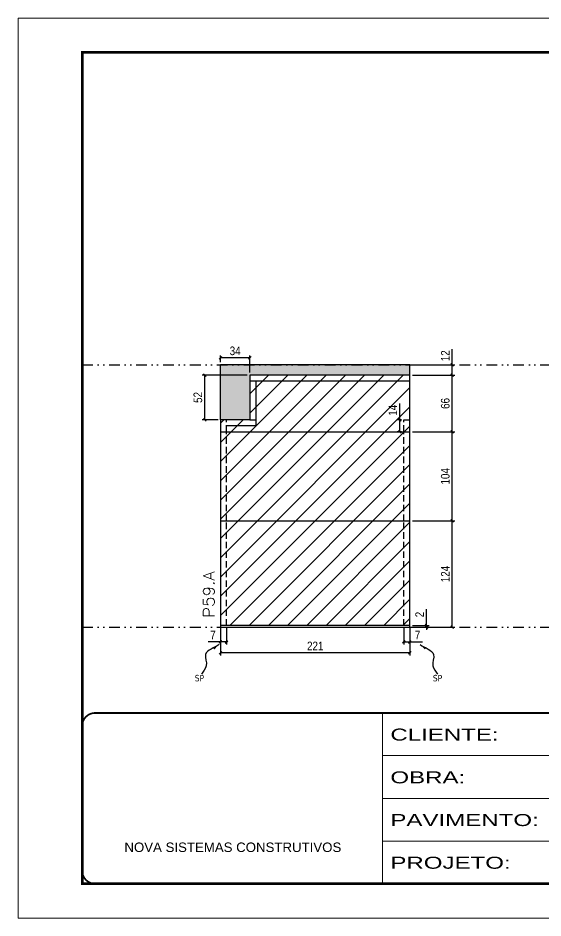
# Model space of a CAD drawing. Extents: x 14400 to 27878, y -21631 to 6985.
# Drawn here: x 16012 to 16625, y 3638 to 4688 of the extents above; entities that cross this region are included whole.
import ezdxf

# ---------------------------------------------------------------- set-up
doc = ezdxf.new("R2010")
doc.units = 0
for name, pattern in [('CONTINUO', [0]), ('DASHED', [0.75, 0.5, -0.25]), ('DIVIDE2', [0.625, 0.25, -0.125, 0, -0.125, 0, -0.125]), ('HIDDEN', [0.375, 0.25, -0.125])]:
    doc.linetypes.add(name, pattern=pattern)
for name, color, linetype in [('COTA', 241, 'Continuous'), ('Nível', 160, 'Continuous'), ('Painéis', 200, 'Continuous'), ('SARR_2.2x7', 40, 'Continuous'), ('Sarrafo de Pressão', 42, 'HIDDEN'), ('texto', 7, 'Continuous')]:
    doc.layers.add(name, color=color, linetype=linetype)
for name, color, linetype, lineweight in [('Folhas', 255, 'Continuous', 9), ('Hachura', 251, 'Continuous', 9), ('SARRAFO DE PRESSAO', 251, 'DASHED', 9), ('Texto Seção', 7, 'Continuous', 15)]:
    doc.layers.add(name, color=color, linetype=linetype, lineweight=lineweight)
doc.styles.add('ARIAL', font='arial.ttf')
doc.styles.add('COTA TECNICA', font='techl___.ttf', dxfattribs={"height": 10})
doc.styles.add('COTA TECNICA-50', font='techl___.ttf', dxfattribs={"height": 10})
doc.styles.add('REGUA-120', font='ROMANS.shx', dxfattribs={"height": 15})
doc.styles.get("Standard").update_dxf_attribs({"font": 'arial.ttf'})
doc.styles.add('Tecnologia', font='')
doc.styles.get('Tecnologia').set_extended_font_data('Forgotten Futurist')
doc.dimstyles.new('COTA PAINEL-50', dxfattribs={"dimtxt": 10, "dimasz": 3, "dimexe": 3, "dimexo": 3, "dimgap": 3, "dimtad": 1, "dimdec": 1, "dimzin": 12, "dimdsep": 46, "dimtxsty": 'COTA TECNICA-50', "dimblk1": 'OBLIQUE', "dimblk2": 'OBLIQUE', "dimsah": 1, "dimcen": 0.9, "dimclrd": 4, "dimclre": 4, "dimclrt": 240, "dimadec": 1, "dimazin": 3, "dimtfac": 1, "dimtdec": 1, "dimtmove": 0, "dimatfit": 3, "dimfxl": 1, "dimtolj": 1, "dimtzin": 12, "dimarcsym": 0})
doc.dimstyles.new('PAINEL', dxfattribs={"dimtxt": 10, "dimasz": 3, "dimexe": 3, "dimexo": 3, "dimgap": 3, "dimtad": 1, "dimdec": 1, "dimzin": 12, "dimdsep": 46, "dimtxsty": 'COTA TECNICA', "dimblk1": 'OBLIQUE', "dimblk2": 'OBLIQUE', "dimsah": 1, "dimcen": 0.9, "dimclrd": 4, "dimclre": 4, "dimclrt": 240, "dimadec": 1, "dimazin": 3, "dimtfac": 1, "dimtdec": 1, "dimtmove": 0, "dimatfit": 3, "dimfxl": 1, "dimtolj": 1, "dimtzin": 12, "dimarcsym": 0})
doc.dimstyles.get("Standard").update_dxf_attribs({"dimtxt": 0.18, "dimasz": 0.18, "dimexe": 0.18, "dimexo": 0.0625, "dimgap": 0.09, "dimtad": 0, "dimtih": 1, "dimtoh": 1, "dimdec": 4, "dimzin": 0, "dimdsep": 46, "dimtxsty": 'Standard', "dimcen": 0.09, "dimadec": 0, "dimazin": 0, "dimtfac": 1, "dimtdec": 4, "dimtofl": 0, "dimtmove": 0, "dimatfit": 3, "dimfxl": 1, "dimtolj": 1, "dimtzin": 0, "dimarcsym": 0})

# ---------------------------------------------------------------- blocks, each defined once
blk = doc.blocks.new('9999999999')
at = {"color": 30, "linetype": 'CONTINUO'}
for p, q in [((98564.6, 34230.2), (98564.6, 34429.4)), ((98564.6, 34379.6), (99584, 34379.6)), ((98564.6, 34329.8), (99488, 34329.8)), ((98564.6, 34280), (99488, 34280))]:
    blk.add_line(p, q, dxfattribs=at)
at = {"color": 30, "linetype": 'CONTINUO', "const_width": 2}
blk.add_lwpolyline([(99584, 34230.2), (99584, 34414.4, 0.414214), (99569, 34429.4), (98229, 34429.4, 0.414214), (98214, 34414.4), (98214, 34245.2, 0.414214), (98229, 34230.2), (99584, 34230.2)], format="xyb", dxfattribs=at)
at = {"layer": 'Folhas'}
blk.add_lwpolyline([(98139, 34190.2), (99624, 34190.2), (99624, 35240.2), (98139, 35240.2)], close=True, dxfattribs=at)
at = {"layer": 'Folhas', "color": 30, "const_width": 3}
blk.add_lwpolyline([(98214, 34230.2), (99584, 34230.2), (99584, 35200.2), (98214, 35200.2)], close=True, dxfattribs=at)
at = {"color": 7, "linetype": 'Continuous', "ltscale": 5, "style": 'ARIAL'}
blk.add_text('NOVA SISTEMAS CONSTRUTIVOS', height=11.059, dxfattribs=at).set_placement((98263.2, 34267.2))
at = {"layer": 'Folhas', "color": 7, "style": 'Tecnologia', "width": 1.5}
for s, p in [('CLIENTE:', (98573.7, 34397.2)), ('OBRA:', (98573.7, 34347.3)), ('PAVIMENTO:', (98573.7, 34297.5)), ('PROJETO:', (98573.7, 34247.7))]:
    blk.add_text(s, height=14, dxfattribs=at).set_placement(p)
blk = doc.blocks.new('_Oblique')
at = {"color": 0, "linetype": 'ByBlock', "lineweight": -2}
blk.add_line((-0.5, -0.5), (0.5, 0.5), dxfattribs=at)
blk = doc.blocks.new('*D1980')
at = {"layer": 'COTA', "color": 4, "lineweight": -2, "transparency": 16777216}
for p, q in [((16248.5, 3975.9), (16248.5, 3944)), ((16469.5, 3975.9), (16469.5, 3944)), ((16469.5, 3947), (16248.5, 3947))]:
    blk.add_line(p, q, dxfattribs=at)
at = {"layer": 'Defpoints', "color": 0, "transparency": 16777216}
for p in [(16248.5, 3978.9), (16469.5, 3978.9), (16248.5, 3947)]:
    blk.add_point(p, dxfattribs=at)
at = {"layer": 'COTA', "color": 4, "lineweight": -2, "transparency": 16777216, "xscale": 3, "yscale": 3, "zscale": 3, "rotation": 180}
blk.add_blockref('_Oblique', (16248.5, 3947), dxfattribs=at)
at = {"layer": 'COTA', "color": 4, "lineweight": -2, "transparency": 16777216, "xscale": 3, "yscale": 3, "zscale": 3}
blk.add_blockref('_Oblique', (16469.5, 3947), dxfattribs=at)
at = {"layer": 'COTA', "color": 240, "transparency": 16777216, "insert": (16359, 3955), "char_height": 10, "attachment_point": 5, "style": 'COTA TECNICA'}
blk.add_mtext('\\A1;221', dxfattribs=at)
blk = doc.blocks.new('*D1981')
at = {"layer": 'COTA', "color": 4, "lineweight": -2, "transparency": 16777216}
for p, q in [((16462.5, 3975.9), (16462.5, 3956.6)), ((16469.5, 3973.9), (16469.5, 3956.6)), ((16462.5, 3959.6), (16469.5, 3959.6)), ((16469.5, 3959.6), (16484.2, 3959.6))]:
    blk.add_line(p, q, dxfattribs=at)
at = {"layer": 'Defpoints', "color": 0, "transparency": 16777216}
for p in [(16462.5, 3978.9), (16469.5, 3976.9), (16469.5, 3959.6)]:
    blk.add_point(p, dxfattribs=at)
at = {"layer": 'COTA', "color": 4, "lineweight": -2, "transparency": 16777216, "xscale": 3, "yscale": 3, "zscale": 3, "rotation": 180}
blk.add_blockref('_Oblique', (16462.5, 3959.6), dxfattribs=at)
at = {"layer": 'COTA', "color": 4, "lineweight": -2, "transparency": 16777216, "xscale": 3, "yscale": 3, "zscale": 3}
blk.add_blockref('_Oblique', (16469.5, 3959.6), dxfattribs=at)
at = {"layer": 'COTA', "color": 240, "transparency": 16777216, "insert": (16478.4, 3967.7), "char_height": 10, "attachment_point": 5, "style": 'COTA TECNICA-50'}
blk.add_mtext('\\A1;7', dxfattribs=at)
blk = doc.blocks.new('*D1982')
at = {"layer": 'COTA', "color": 4, "lineweight": -2, "transparency": 16777216}
for p, q in [((16248.5, 3973.9), (16248.5, 3956.6)), ((16255.5, 3975.9), (16255.5, 3956.6)), ((16248.5, 3959.6), (16233.8, 3959.6)), ((16255.5, 3959.6), (16248.5, 3959.6))]:
    blk.add_line(p, q, dxfattribs=at)
at = {"layer": 'Defpoints', "color": 0, "transparency": 16777216}
for p in [(16248.5, 3976.9), (16255.5, 3978.9), (16248.5, 3959.6)]:
    blk.add_point(p, dxfattribs=at)
at = {"layer": 'COTA', "color": 4, "lineweight": -2, "transparency": 16777216, "xscale": 3, "yscale": 3, "zscale": 3, "rotation": 180}
blk.add_blockref('_Oblique', (16248.5, 3959.6), dxfattribs=at)
at = {"layer": 'COTA', "color": 4, "lineweight": -2, "transparency": 16777216, "xscale": 3, "yscale": 3, "zscale": 3}
blk.add_blockref('_Oblique', (16255.5, 3959.6), dxfattribs=at)
at = {"layer": 'COTA', "color": 240, "transparency": 16777216, "insert": (16239.6, 3967.7), "char_height": 10, "attachment_point": 5, "style": 'COTA TECNICA-50'}
blk.add_mtext('\\A1;7', dxfattribs=at)
blk = doc.blocks.new('*D1983')
at = {"layer": 'COTA', "color": 4, "lineweight": -2, "transparency": 16777216}
for p, q in [((16488.8, 3978.9), (16488.8, 3997.7)), ((16472.5, 3978.9), (16491.8, 3978.9)), ((16472.5, 3976.9), (16491.8, 3976.9)), ((16488.8, 3976.9), (16488.8, 3978.9)), ((16488.8, 3976.9), (16488.8, 3973.9))]:
    blk.add_line(p, q, dxfattribs=at)
at = {"layer": 'Defpoints', "color": 0, "transparency": 16777216}
for p in [(16469.5, 3978.9), (16469.5, 3976.9), (16488.8, 3976.9)]:
    blk.add_point(p, dxfattribs=at)
at = {"layer": 'COTA', "color": 4, "lineweight": -2, "transparency": 16777216, "xscale": 3, "yscale": 3, "zscale": 3}
for p, rotation in [((16488.8, 3978.9), 270), ((16488.8, 3976.9), 90)]:
    blk.add_blockref('_Oblique', p, dxfattribs=dict(at, rotation=rotation))
at = {"layer": 'COTA', "color": 240, "transparency": 16777216, "insert": (16480.8, 3991.6), "char_height": 10, "attachment_point": 5, "rotation": 90, "style": 'COTA TECNICA-50'}
blk.add_mtext('\\A1;2', dxfattribs=at)
blk = doc.blocks.new('*D1984')
at = {"layer": 'COTA', "color": 4, "lineweight": -2, "transparency": 16777216}
for p, q in [((16472.5, 4270.9), (16521.9, 4270.9)), ((16518.9, 4204.9), (16518.9, 4270.9)), ((16472.5, 4204.9), (16521.9, 4204.9))]:
    blk.add_line(p, q, dxfattribs=at)
at = {"layer": 'Defpoints', "color": 0, "transparency": 16777216}
for p in [(16469.5, 4270.9), (16518.9, 4270.9), (16469.5, 4204.9)]:
    blk.add_point(p, dxfattribs=at)
at = {"layer": 'COTA', "color": 4, "lineweight": -2, "transparency": 16777216, "xscale": 3, "yscale": 3, "zscale": 3}
for p, rotation in [((16518.9, 4270.9), 90), ((16518.9, 4204.9), 270)]:
    blk.add_blockref('_Oblique', p, dxfattribs=dict(at, rotation=rotation))
at = {"layer": 'COTA', "color": 240, "transparency": 16777216, "insert": (16510.8, 4237.9), "char_height": 10, "attachment_point": 5, "rotation": 90, "style": 'COTA TECNICA-50'}
blk.add_mtext('\\A1;66', dxfattribs=at)
blk = doc.blocks.new('*D1993')
at = {"layer": 'COTA', "color": 4, "linetype": 'ByBlock', "lineweight": -2, "transparency": 16777216}
for p, q in [((16472.5, 4100.9), (16521.9, 4100.9)), ((16518.9, 3976.9), (16518.9, 4100.9)), ((16472.5, 3976.9), (16521.9, 3976.9))]:
    blk.add_line(p, q, dxfattribs=at)
at = {"layer": 'Defpoints', "color": 0, "linetype": 'ByBlock', "transparency": 16777216}
for p in [(16469.5, 4100.9), (16518.9, 4100.9), (16469.5, 3976.9)]:
    blk.add_point(p, dxfattribs=at)
at = {"layer": 'COTA', "color": 4, "linetype": 'ByBlock', "lineweight": -2, "transparency": 16777216, "xscale": 3, "yscale": 3, "zscale": 3}
for p, rotation in [((16518.9, 4100.9), 90), ((16518.9, 3976.9), 270)]:
    blk.add_blockref('_Oblique', p, dxfattribs=dict(at, rotation=rotation))
at = {"layer": 'COTA', "color": 240, "linetype": 'ByBlock', "transparency": 16777216, "insert": (16510.8, 4038.9), "char_height": 10, "attachment_point": 5, "rotation": 90, "style": 'COTA TECNICA'}
blk.add_mtext('\\A1;124', dxfattribs=at)
blk = doc.blocks.new('*D1994')
at = {"layer": 'COTA', "color": 4, "linetype": 'ByBlock', "lineweight": -2, "transparency": 16777216}
for p, q in [((16472.5, 4100.9), (16521.9, 4100.9)), ((16518.9, 3976.9), (16518.9, 4100.9)), ((16472.5, 3976.9), (16521.9, 3976.9))]:
    blk.add_line(p, q, dxfattribs=at)
at = {"layer": 'Defpoints', "color": 0, "linetype": 'ByBlock', "transparency": 16777216}
for p in [(16469.5, 4100.9), (16518.9, 4100.9), (16469.5, 3976.9)]:
    blk.add_point(p, dxfattribs=at)
at = {"layer": 'COTA', "color": 4, "linetype": 'ByBlock', "lineweight": -2, "transparency": 16777216, "xscale": 3, "yscale": 3, "zscale": 3}
for p, rotation in [((16518.9, 4100.9), 90), ((16518.9, 3976.9), 270)]:
    blk.add_blockref('_Oblique', p, dxfattribs=dict(at, rotation=rotation))
at = {"layer": 'COTA', "color": 240, "linetype": 'ByBlock', "transparency": 16777216, "insert": (16510.8, 4038.9), "char_height": 10, "attachment_point": 5, "rotation": 90, "style": 'COTA TECNICA'}
blk.add_mtext('\\A1;124', dxfattribs=at)
blk = doc.blocks.new('*D1999')
at = {"layer": 'COTA', "color": 4, "lineweight": -2, "transparency": 16777216}
for p, q in [((16518.9, 4282.9), (16518.9, 4301.2)), ((16472.5, 4282.9), (16521.9, 4282.9)), ((16518.9, 4270.9), (16518.9, 4282.9)), ((16472.5, 4270.9), (16521.9, 4270.9))]:
    blk.add_line(p, q, dxfattribs=at)
at = {"layer": 'Defpoints', "color": 0, "transparency": 16777216}
for p in [(16469.5, 4282.9), (16518.9, 4282.9), (16469.5, 4270.9)]:
    blk.add_point(p, dxfattribs=at)
at = {"layer": 'COTA', "color": 4, "lineweight": -2, "transparency": 16777216, "xscale": 3, "yscale": 3, "zscale": 3}
for p, rotation in [((16518.9, 4282.9), 90), ((16518.9, 4270.9), 270)]:
    blk.add_blockref('_Oblique', p, dxfattribs=dict(at, rotation=rotation))
at = {"layer": 'COTA', "color": 240, "transparency": 16777216, "insert": (16510.8, 4293.5), "char_height": 10, "attachment_point": 5, "rotation": 90, "style": 'COTA TECNICA'}
blk.add_mtext('\\A1;12', dxfattribs=at)
blk = doc.blocks.new('*D2000')
at = {"layer": 'COTA', "color": 4, "lineweight": -2, "transparency": 16777216}
for p, q in [((16248.5, 4285.9), (16248.5, 4294)), ((16282.5, 4291), (16248.5, 4291)), ((16282.5, 4273.9), (16282.5, 4294))]:
    blk.add_line(p, q, dxfattribs=at)
at = {"layer": 'Defpoints', "color": 0, "transparency": 16777216}
for p in [(16248.5, 4291), (16248.5, 4282.9), (16282.5, 4270.9)]:
    blk.add_point(p, dxfattribs=at)
at = {"layer": 'COTA', "color": 4, "lineweight": -2, "transparency": 16777216, "xscale": 3, "yscale": 3, "zscale": 3, "rotation": 180}
blk.add_blockref('_Oblique', (16248.5, 4291), dxfattribs=at)
at = {"layer": 'COTA', "color": 4, "lineweight": -2, "transparency": 16777216, "xscale": 3, "yscale": 3, "zscale": 3}
blk.add_blockref('_Oblique', (16282.5, 4291), dxfattribs=at)
at = {"layer": 'COTA', "color": 240, "transparency": 16777216, "insert": (16265.5, 4299.2), "char_height": 10, "attachment_point": 5, "style": 'COTA TECNICA'}
blk.add_mtext('\\A1;34', dxfattribs=at)
blk = doc.blocks.new('*D2001')
at = {"layer": 'COTA', "color": 4, "lineweight": -2, "transparency": 16777216}
for p, q in [((16279.5, 4270.9), (16227.1, 4270.9)), ((16230.1, 4218.9), (16230.1, 4270.9)), ((16245.5, 4218.9), (16227.1, 4218.9))]:
    blk.add_line(p, q, dxfattribs=at)
at = {"layer": 'Defpoints', "color": 0, "transparency": 16777216}
for p in [(16230.1, 4270.9), (16282.5, 4270.9), (16248.5, 4218.9)]:
    blk.add_point(p, dxfattribs=at)
at = {"layer": 'COTA', "color": 4, "lineweight": -2, "transparency": 16777216, "xscale": 3, "yscale": 3, "zscale": 3}
for p, rotation in [((16230.1, 4270.9), 90), ((16230.1, 4218.9), 270)]:
    blk.add_blockref('_Oblique', p, dxfattribs=dict(at, rotation=rotation))
at = {"layer": 'COTA', "color": 240, "transparency": 16777216, "insert": (16222, 4244.9), "char_height": 10, "attachment_point": 5, "rotation": 90, "style": 'COTA TECNICA'}
blk.add_mtext('\\A1;52', dxfattribs=at)
blk = doc.blocks.new('*D2182')
at = {"layer": 'COTA', "color": 4, "lineweight": -2, "transparency": 16777216}
for p, q in [((16472.5, 4204.9), (16521.9, 4204.9)), ((16518.9, 4100.9), (16518.9, 4204.9)), ((16472.5, 4100.9), (16521.9, 4100.9))]:
    blk.add_line(p, q, dxfattribs=at)
at = {"layer": 'Defpoints', "color": 0, "transparency": 16777216}
for p in [(16469.5, 4204.9), (16518.9, 4204.9), (16469.5, 4100.9)]:
    blk.add_point(p, dxfattribs=at)
at = {"layer": 'COTA', "color": 4, "lineweight": -2, "transparency": 16777216, "xscale": 3, "yscale": 3, "zscale": 3}
for p, rotation in [((16518.9, 4204.9), 90), ((16518.9, 4100.9), 270)]:
    blk.add_blockref('_Oblique', p, dxfattribs=dict(at, rotation=rotation))
at = {"layer": 'COTA', "color": 240, "transparency": 16777216, "insert": (16510.8, 4152.9), "char_height": 10, "attachment_point": 5, "rotation": 90, "style": 'COTA TECNICA'}
blk.add_mtext('\\A1;104', dxfattribs=at)
blk = doc.blocks.new('*D2183')
at = {"layer": 'COTA', "color": 4, "lineweight": -2, "transparency": 16777216}
for p, q in [((16457.7, 4218.9), (16457.7, 4238)), ((16459.5, 4218.9), (16454.7, 4218.9)), ((16457.7, 4204.9), (16457.7, 4218.9)), ((16459.5, 4204.9), (16454.7, 4204.9))]:
    blk.add_line(p, q, dxfattribs=at)
at = {"layer": 'Defpoints', "color": 0, "transparency": 16777216}
for p in [(16457.7, 4218.9), (16462.5, 4218.9), (16462.5, 4204.9)]:
    blk.add_point(p, dxfattribs=at)
at = {"layer": 'COTA', "color": 4, "lineweight": -2, "transparency": 16777216, "xscale": 3, "yscale": 3, "zscale": 3}
for p, rotation in [((16457.7, 4218.9), 90), ((16457.7, 4204.9), 270)]:
    blk.add_blockref('_Oblique', p, dxfattribs=dict(at, rotation=rotation))
at = {"layer": 'COTA', "color": 240, "transparency": 16777216, "insert": (16449.6, 4229.9), "char_height": 10, "attachment_point": 5, "rotation": 90, "style": 'COTA TECNICA'}
blk.add_mtext('\\A1;14', dxfattribs=at)

msp = doc.modelspace()

# ---------------------------------------------------------------- hatches: boundary and pattern name
at = {"layer": 'COTA'}
h = msp.add_hatch(dxfattribs=at)
h.set_pattern_fill('AR-CONC', color=256, scale=0.03)
h.set_pattern_definition([(50, (-11.5825, 90), (5.4655401, -0.4781726), [0.5715, -6.2865]), (355, (-11.5825, 90), (-1.0573026, 5.7317054), [0.4572, -5.0292175]), (100.451445, (-11.127, 89.96), (4.4082374, 5.2535326), [0.4857003, -5.3427073]), (46.1842, (-11.5825, 91.524), (8.1323712, -1.2612698), [0.85725, -9.42975]), (96.63556, (-10.905, 91.419), (7.122124, 7.4227837), [0.7285507, -8.0140682]), (351.18415, (-11.5825, 91.524), (7.122124, 7.4227837), [0.685799, -7.543792]), (21, (-10.8205, 91.143), (4.5484317, -3.067956), [0.5715, -6.2865]), (326, (-10.8205, 91.143), (1.8540609, 5.525639), [0.4572, -5.0292]), (71.451445, (-10.4414, 90.8873), (6.4024926, 2.457683), [0.4857003, -5.3426981]), (37.5, (-11.5825, 90), (0.0926581, 2.53665117), [0, -4.96824, 0, -5.1054, 0, -5.04825]), (7.5, (-11.5825, 90), (2.00458988, 3.00541724), [0, -2.91084, 0, -4.85394, 0, -1.92405]), (327.5, (-13.2817, 90), (4.06771786, -0.17186232), [0, -1.905, 0, -5.9436, 0, -7.8867]), (317.5, (-14.0437, 90), (4.44387544, 0.7627947), [0, -2.4765, 0, -3.94716, 0, -5.6007])])
h.paths.add_polyline_path([(16248.51, 4218.86), (16282.51, 4218.86), (16282.51, 4270.86), (16469.51, 4270.86), (16469.51, 4282.86), (16248.51, 4282.86)])
at = {"layer": 'Hachura'}
h = msp.add_hatch(dxfattribs=at)
h.set_pattern_fill('ANSI31', color=256, scale=5)
h.paths.add_polyline_path([(16469.51, 4270.86), (16282.51, 4270.86), (16282.51, 4218.86), (16248.51, 4218.86), (16248.51, 4204.86), (16469.51, 4204.86)])
h.paths.add_polyline_path([(16469.51, 4204.86), (16248.51, 4204.86), (16248.51, 4100.86), (16469.51, 4100.86)])
h.paths.add_polyline_path([(16469.51, 4100.86), (16248.51, 4100.86), (16248.51, 3978.86), (16469.51, 3978.86)])
h.paths.add_polyline_path([(16883.15, 4100.86), (16662.15, 4100.86), (16662.15, 3978.86), (16883.15, 3978.86)])
h.paths.add_polyline_path([(16883.15, 4208.86), (16662.15, 4208.86), (16662.15, 4100.86), (16883.15, 4100.86)])
h.paths.add_polyline_path([(17111.03, 4218.86), (17086.03, 4218.86), (17086.03, 3978.86), (17111.03, 3978.86)])
h.paths.add_polyline_path([(17311.85, 4208.86), (17286.85, 4208.86), (17286.85, 3978.86), (17311.85, 3978.86)])

# ---------------------------------------------------------------- linework, layer by layer
at = {"layer": 'COTA'}
for p, q in [((16469.51, 4282.86), (16248.51, 4282.86)), ((16248.51, 4218.86), (16248.51, 4282.86)), ((16469.51, 4270.86), (16469.51, 4282.86)), ((16282.51, 4218.86), (16289.51, 4218.86)), ((16289.51, 4218.86), (16289.51, 4211.86)), ((16462.51, 4218.86), (16469.51, 4218.86))]:
    msp.add_line(p, q, dxfattribs=at)
at = {"layer": 'Nível', "color": 4, "linetype": 'DIVIDE2', "ltscale": 50}
for p, q in [((16086.97, 4282.86), (17456.97, 4282.86)), ((16086.97, 3976.86), (17456.97, 3976.86))]:
    msp.add_line(p, q, dxfattribs=at)
at = {"layer": 'Painéis'}
for p, q in [((16469.51, 4270.86), (16282.51, 4270.86)), ((16282.51, 4270.86), (16282.51, 4218.86)), ((16469.51, 3978.86), (16469.51, 4270.86)), ((16248.51, 4218.86), (16248.51, 3978.86)), ((16282.51, 4218.86), (16248.51, 4218.86)), ((16248.51, 4204.86), (16469.51, 4204.86)), ((16248.51, 4100.86), (16469.51, 4100.86))]:
    msp.add_line(p, q, dxfattribs=at)
msp.add_lwpolyline([(16469.51, 3978.86), (16248.51, 3978.86), (16248.51, 3976.86), (16469.51, 3976.86)], close=True, dxfattribs=at)
at = {"layer": 'SARR_2.2x7'}
for p, q in [((16469.51, 4263.86), (16282.51, 4263.86)), ((16289.51, 4263.86), (16289.51, 4218.86)), ((16289.51, 4211.86), (16255.51, 4211.86))]:
    msp.add_line(p, q, dxfattribs=at)
at = {"layer": 'Sarrafo de Pressão', "ltscale": 30}
for p, q in [((16255.51, 4204.86), (16255.51, 4218.86)), ((16462.51, 4204.86), (16462.51, 4218.86)), ((16255.51, 4100.86), (16255.51, 4204.86)), ((16462.51, 4100.86), (16462.51, 4204.86)), ((16255.51, 3978.86), (16255.51, 4100.86)), ((16462.51, 3978.86), (16462.51, 4100.86))]:
    msp.add_line(p, q, dxfattribs=at)

# ---------------------------------------------------------------- block references
at = {"layer": 'SARRAFO DE PRESSAO', "color": 6, "linetype": 'ByBlock'}
msp.add_blockref('9999999999', (-82127.01, -30552.63), dxfattribs=at)

# ---------------------------------------------------------------- texts
at = {"layer": 'texto', "color": 0, "char_height": 7.5, "attachment_point": 5}
for insert in [(16223.73, 3917.37), (16501.76, 3917.37)]:
    msp.add_mtext('{\\fTahoma|b0|i0|c0|p34;\\C4;SP}', dxfattribs=dict(at, insert=insert))
at = {"layer": 'Texto Seção', "style": 'REGUA-120', "width": 1.1}
msp.add_text('P59.A', height=13, rotation=90, dxfattribs=at).set_placement((16241.26, 3987.62))

# ---------------------------------------------------------------- dimensions: what is measured, and where the dimension line sits
at = {"layer": 'COTA'}
for base, p1, p2, dimstyle, picture, middle in [((16248.51, 4290.98), (16282.51, 4270.86), (16248.51, 4282.86), 'PAINEL', '*D2000', (16265.51, 4299.2)), ((16469.51, 3959.62), (16462.51, 3978.86), (16469.51, 3976.86), 'COTA PAINEL-50', '*D1981', (16478.38, 3967.69))]:
    dim = msp.add_linear_dim(base=base, p1=p1, p2=p2, dimstyle=dimstyle, dxfattribs=at)
    dim.commit()
    dim.dimension.update_dxf_attribs({"geometry": picture, "text_midpoint": middle})
for base, p1, p2, angle, dimstyle, picture, middle in [((16518.88, 4282.86), (16469.51, 4270.86), (16469.51, 4282.86), 90, 'PAINEL', '*D1999', (16510.82, 4293.52)), ((16230.08, 4270.86), (16248.51, 4218.86), (16282.51, 4270.86), 90, 'PAINEL', '*D2001', (16221.97, 4244.86)), ((16518.88, 4270.86), (16469.51, 4204.86), (16469.51, 4270.86), 90, 'COTA PAINEL-50', '*D1984', (16510.78, 4237.86)), ((16457.7, 4218.86), (16462.51, 4204.86), (16462.51, 4218.86), 90, 'PAINEL', '*D2183', (16449.62, 4229.92)), ((16518.88, 4204.86), (16469.51, 4100.86), (16469.51, 4204.86), 90, 'PAINEL', '*D2182', (16510.78, 4152.86)), ((16248.51, 3959.62), (16255.51, 3978.86), (16248.51, 3976.86), 180, 'COTA PAINEL-50', '*D1982', (16239.64, 3967.69))]:
    dim = msp.add_linear_dim(base=base, p1=p1, p2=p2, angle=angle, dimstyle=dimstyle, dxfattribs=at)
    dim.commit()
    dim.dimension.update_dxf_attribs({"geometry": picture, "text_midpoint": middle})
at = {"layer": 'COTA', "linetype": 'ByBlock'}
for picture in ['*D1993', '*D1994']:
    dim = msp.add_aligned_dim(p1=(16469.51, 3976.86), p2=(16469.51, 4100.86), distance=-49.37, dimstyle='PAINEL', dxfattribs=at)
    dim.commit()
    dim.dimension.update_dxf_attribs({"geometry": picture, "text_midpoint": (16510.8, 4038.86)})
at = {"layer": 'COTA'}
dim = msp.add_linear_dim(base=(16488.77, 3976.86), p1=(16469.51, 3978.86), p2=(16469.51, 3976.86), angle=90, dimstyle='COTA PAINEL-50', dxfattribs=at)
dim.commit()
dim.dimension.update_dxf_attribs({"geometry": '*D1983', "text_midpoint": (16488.77, 3991.61), "dimtype": 160})
dim = msp.add_linear_dim(base=(16248.51, 3946.97), p1=(16469.51, 3978.86), p2=(16248.51, 3978.86), angle=180, dimstyle='PAINEL', override={"dimarcsym": 2}, dxfattribs=at)
dim.commit()
dim.dimension.update_dxf_attribs({"geometry": '*D1980', "text_midpoint": (16359.01, 3955.02)})

# ---------------------------------------------------------------- leaders
at = {"layer": 'COTA', "path_type": 1}
for points in [[(16246.68, 3956.68), (16230.9, 3944.84), (16231.82, 3931.84), (16226.27, 3922.06)], [(16481.34, 3956.68), (16497.12, 3944.84), (16496.2, 3931.84), (16501.75, 3922.06)]]:
    msp.add_leader(points, dimstyle='Standard', override={"dimasz": 8}, dxfattribs=at)

doc.saveas('drawing.dxf')
